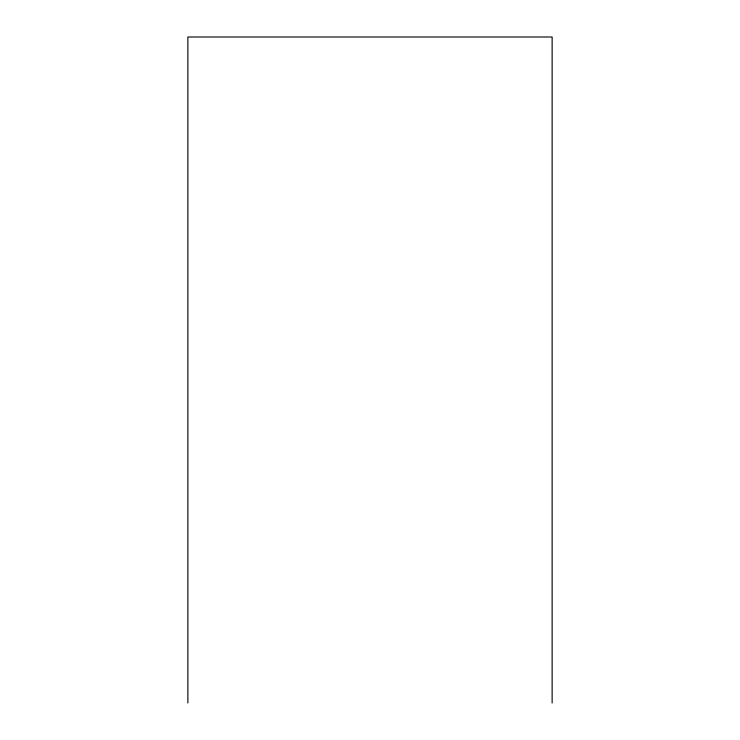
<?xml version="1.0" encoding="UTF-8"?>
<svg xmlns="http://www.w3.org/2000/svg" width="740" height="740" viewBox="0 0 740 740"><rect width="100%" height="100%" fill="white"/><g stroke="black" fill="none" stroke-linecap="round" stroke-linejoin="round"><path stroke-width="1.11" d="M552.133 703L552.133 37L187.868 37L187.868 703"/></g></svg>
